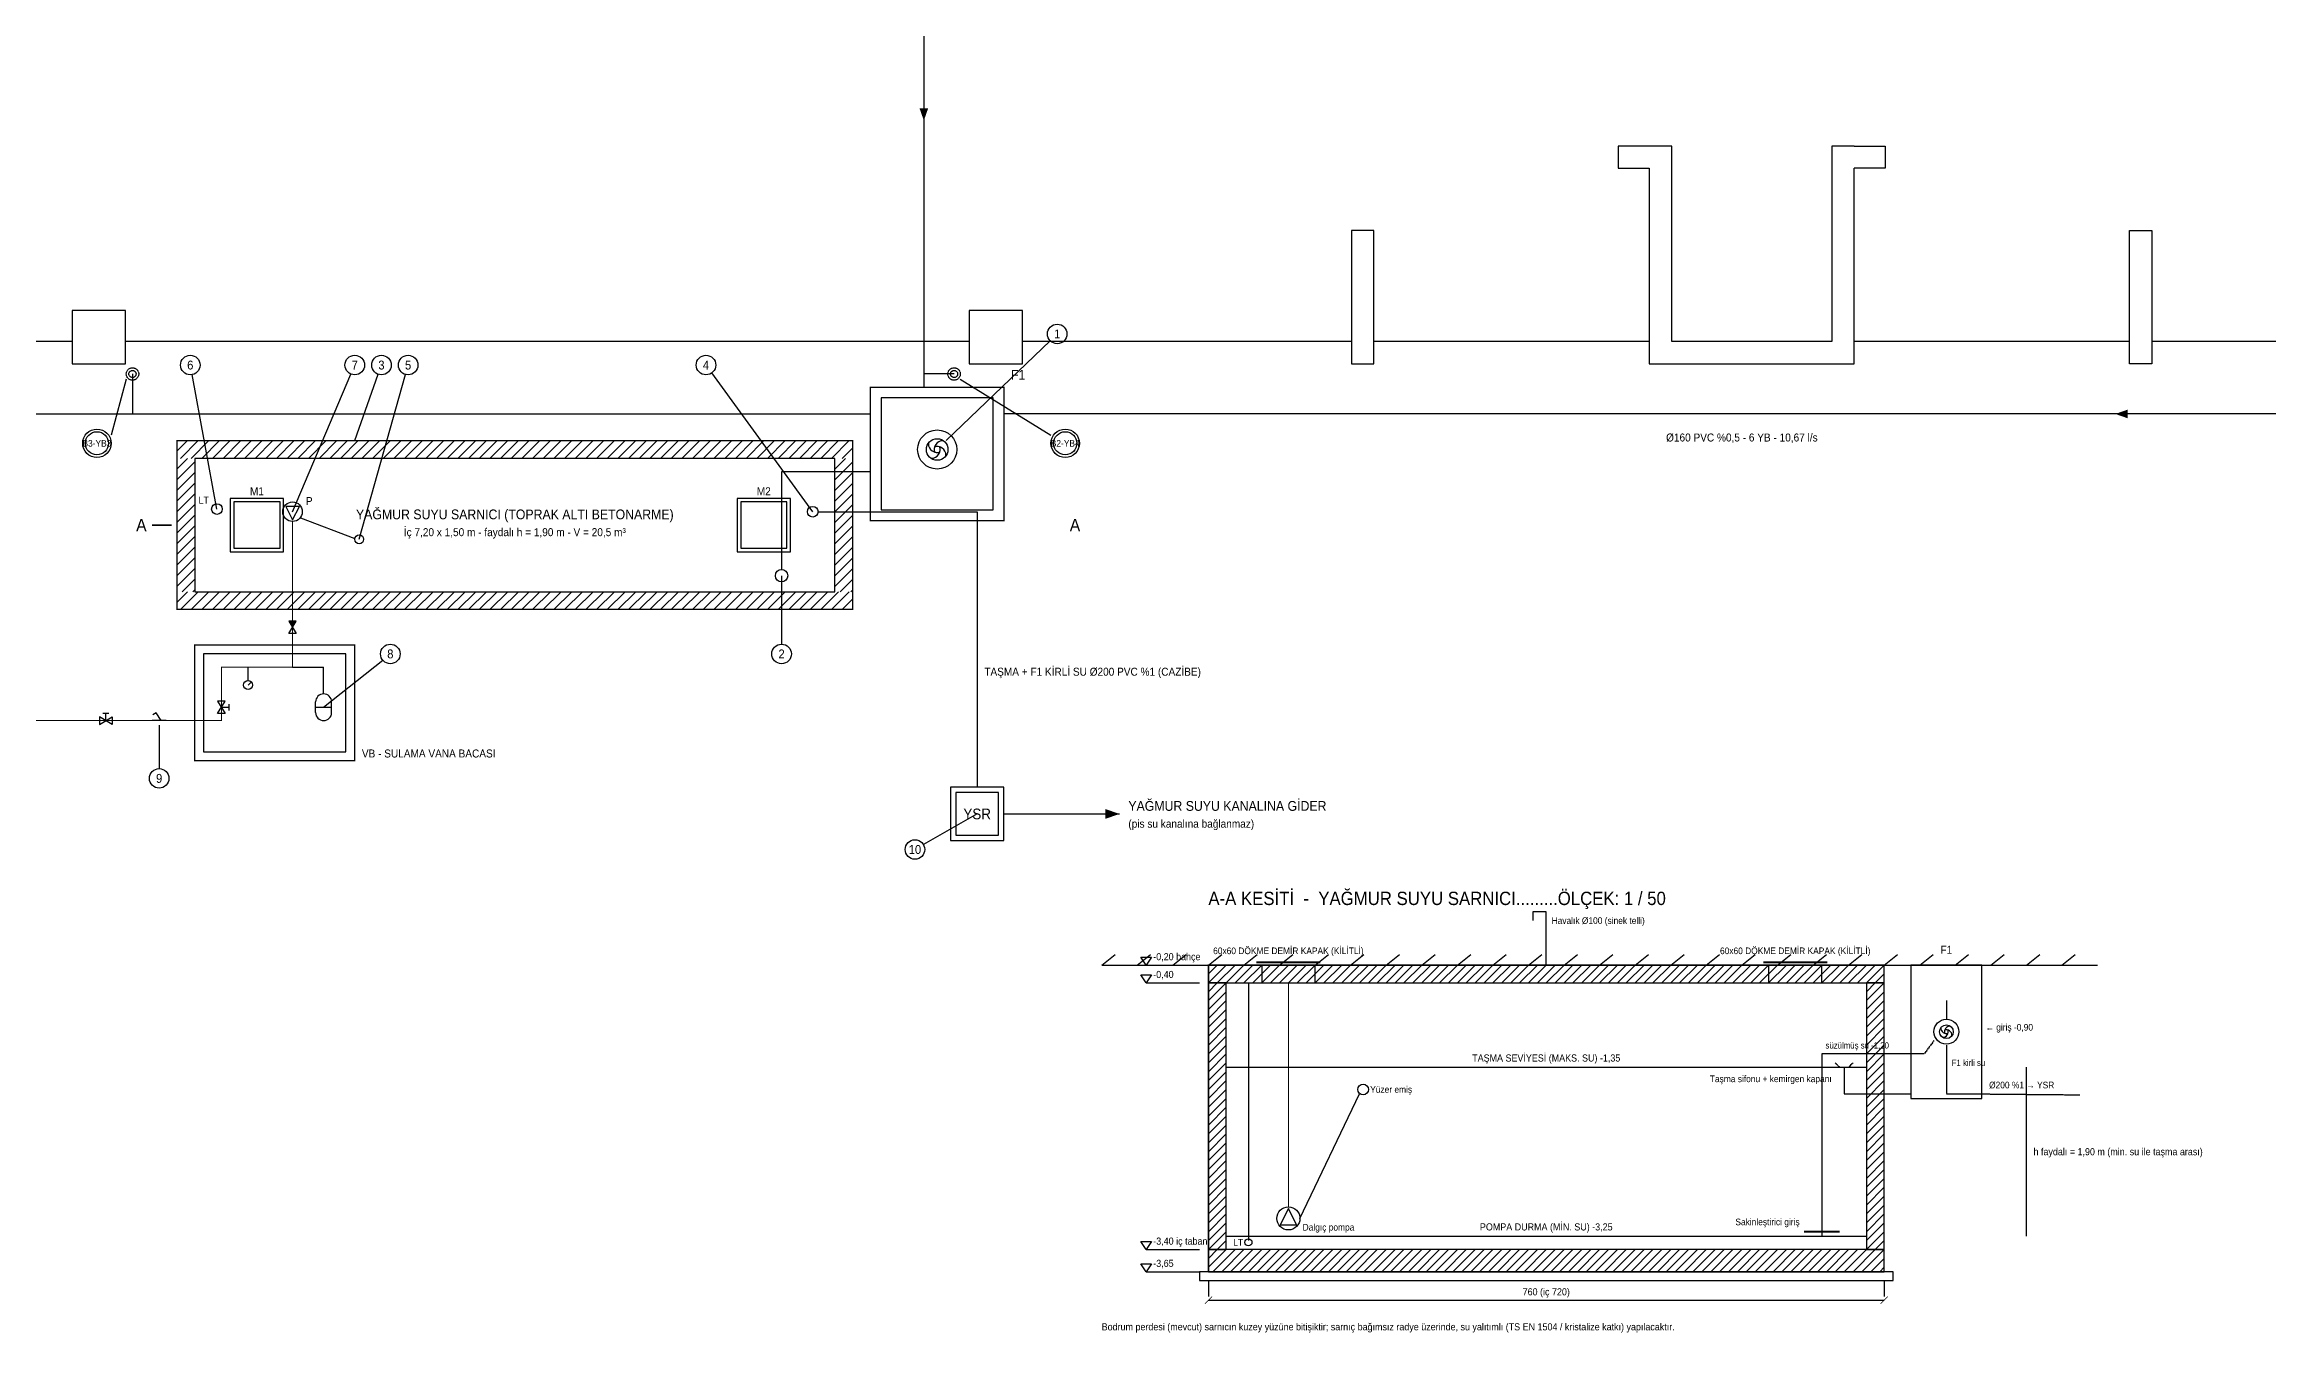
# Model space of a CAD drawing. Header units: centimetres. Extents: x 247949 to 357871, y -501485 to -497749.
# Drawn here: x 249691 to 252191, y -501343 to -499894 of the extents above; entities that cross this region are included whole.
import ezdxf
from ezdxf.enums import TextEntityAlignment as Align

# ---------------------------------------------------------------- set-up
doc = ezdxf.new("R2010")
doc.units = ezdxf.units.CM
doc.linetypes.add('DASHED', pattern=[1.524, 1.27, -0.254])
doc.linetypes.add('DASHED2', pattern=[0.762, 0.635, -0.127])
for name, color, linetype in [('MIM-KOLON-REFERANS', 8, 'Continuous'), ('MTY-ROGAR', 5, 'Continuous'), ('MTY-YAGMUR-BORUSU', 3, 'DASHED'), ('MTY-YAGMUR-BORUSU-CAP', 3, 'Continuous'), ('MTY-YAGMURSU-KOLON NO', 3, 'Continuous'), ('YS-CIHAZ', 135, 'Continuous'), ('YS-ELEKTRIK', 8, 'DASHED2'), ('YS-KOT', 7, 'Continuous'), ('YS-KULLANMA', 200, 'Continuous'), ('YS-SARNIC', 11, 'Continuous'), ('YS-SARNIC-TARAMA', 8, 'Continuous'), ('YS-TASMA', 34, 'DASHED'), ('YS-TOPRAK', 8, 'Continuous'), ('YS-VANA', 1, 'Continuous'), ('YS-YAZI', 7, 'Continuous')]:
    doc.layers.add(name, color=color, linetype=linetype)
doc.styles.add('ROTAS-ARIAL', font='arial.ttf')

msp = doc.modelspace()

# ---------------------------------------------------------------- linework, layer by layer
at = {"layer": 'MIM-KOLON-REFERANS'}
for points in [[(251495.9, -500008.6), (251461, -500008.6), (251461, -500033.6), (251495.9, -500033.6)], [(251726.1, -500008.6), (251701, -500008.6), (251701, -500228.4), (251521.1, -500228.4), (251521.1, -500008.6), (251495.9, -500008.6)], [(251726.1, -500008.6), (251761, -500008.6), (251761, -500033.6), (251726.1, -500033.6)], [(251495.9, -500033.6), (251495.9, -500228.4), (251495.9, -500228.4), (251495.9, -500253.6), (251726.1, -500253.6), (251726.1, -500228.4), (251726.1, -500228.4), (251726.1, -500033.6)], [(251161, -500103.6), (251161, -500253.6), (251186, -500253.6), (251186, -500103.6), (251161, -500103.6)], [(252061, -500103.6), (252061, -500253.6), (252036, -500253.6), (252036, -500103.6), (252061, -500103.6)], [(249722, -500193.6), (249722, -500253.6), (249782, -500253.6), (249782, -500193.6), (249722, -500193.6)], [(250731.1, -500193.6), (250731.1, -500253.6), (250791.1, -500253.6), (250791.1, -500193.6), (250731.1, -500193.6)], [(249722, -500228.5), (249352.1, -500228.5)], [(250731.1, -500228.5), (249782, -500228.5)], [(251161, -500228.5), (250791.1, -500228.5)], [(251495.9, -500228.5), (251186, -500228.5)], [(252036, -500228.5), (251853.9, -500228.5), (251726.1, -500228.5)], [(252430.9, -500228.6), (252061, -500228.5)]]:
    msp.add_lwpolyline(points, dxfattribs=at)
at = {"layer": 'MTY-ROGAR'}
for points in [[(250710, -500790), (250770, -500790), (250770, -500730), (250710, -500730)], [(250716, -500784), (250764, -500784), (250764, -500736), (250716, -500736)]]:
    msp.add_lwpolyline(points, close=True, dxfattribs=at)
at = {"layer": 'MTY-YAGMUR-BORUSU'}
for p, q in [((250680, -499900), (250680, -499980)), ((249790, -500265), (249790, -500310)), ((250714, -500265), (250680, -500265)), ((252100, -500310), (252020, -500310)), ((250620, -500375), (250520, -500375)), ((250520, -500375), (250520, -500485)), ((251830, -500970), (251830, -500991)), ((251805, -501030), (251690, -501030)), ((251690, -501030), (251690, -501235)), ((251816, -501015), (251805, -501030))]:
    msp.add_line(p, q, dxfattribs=at)
at = {"layer": 'MTY-YAGMUR-BORUSU', "ltscale": 0.6}
for points in [[(248005, -499065), (248005, -499010), (250680, -499010), (250680, -500280)], [(248005, -500265), (248005, -500310), (250620, -500310)], [(254859, -500265), (254859, -500310), (250770, -500310)]]:
    msp.add_lwpolyline(points, dxfattribs=at)
at = {"layer": 'MTY-YAGMUR-BORUSU'}
for centre, radius in [((249790, -500265), 7), ((250714, -500265), 7), ((249790, -500265), 4), ((250714, -500265), 4)]:
    msp.add_circle(centre, radius, dxfattribs=at)
for points in [[(250680, -499980), (250675.1, -499966), (250684.9, -499966)], [(252020, -500310), (252034, -500305.1), (252034, -500314.9)]]:
    msp.add_solid(points, dxfattribs=at)
at = {"layer": 'MTY-YAGMURSU-KOLON NO'}
for p, q in [((249783, -500271), (249766, -500334)), ((250721, -500271), (250823, -500334))]:
    msp.add_line(p, q, dxfattribs=at)
for centre, radius in [((249750, -500343), 16), ((249750, -500343), 13), ((250839, -500343), 16), ((250839, -500343), 13)]:
    msp.add_circle(centre, radius, dxfattribs=at)
at = {"layer": 'YS-CIHAZ'}
for p, q in [((249920, -500615), (249923, -500612)), ((249828, -500655), (249812, -500655)), ((249996, -500640), (250014, -500640))]:
    msp.add_line(p, q, dxfattribs=at)
for points in [[(249962.3, -500414), (249970, -500429.3), (249977.7, -500414)], [(251099.1, -501222.2), (251090, -501204), (251080.9, -501222.2)]]:
    msp.add_lwpolyline(points, close=True, dxfattribs=at)
for points in [[(249822.4, -500655), (249816.8, -500646.2), (249812.8, -500648.6)], [(249996, -500646), (249996, -500634)], [(250014, -500646), (250014, -500634)], [(251380, -500930), (251380, -500870), (251365, -500870), (251365, -500880)]]:
    msp.add_lwpolyline(points, dxfattribs=at)
at = {"layer": 'YS-CIHAZ', "const_width": 2}
msp.add_lwpolyline([(251670, -501230), (251710, -501230)], dxfattribs=at)
at = {"layer": 'YS-CIHAZ'}
for centre, radius in [((250695, -500350), 22), ((250695, -500350), 12.1), ((249885, -500417), 6), ((249970, -500420), 11), ((250555, -500420), 6), ((250045, -500451), 5), ((250520, -500492), 7), ((249920, -500615), 5), ((251830, -501005), 14), ((251830, -501005), 7.7), ((251174, -501070), 6), ((251090, -501215), 13), ((251045, -501242), 4)]:
    msp.add_circle(centre, radius, dxfattribs=at)
for centre, radius, start, end in [((250695, -500343.4), 9.9, 180, 290), ((250688.4, -500350), 9.9, 270, 380), ((250695, -500356.6), 9.9, 360, 470), ((250701.6, -500350), 9.9, 90, 200), ((250005, -500634), 9, 0, 180), ((250005, -500646), 9, 180, 360), ((251830, -501000.8), 6.3, 180, 290), ((251825.8, -501005), 6.3, 270, 380), ((251830, -501009.2), 6.3, 360, 470), ((251834.2, -501005), 6.3, 90, 200)]:
    msp.add_arc(centre, radius, start, end, dxfattribs=at)
at = {"layer": 'YS-ELEKTRIK'}
msp.add_line((251045, -500950), (251045, -501240), dxfattribs=at)
at = {"layer": 'YS-KOT'}
for p, q in [((250930, -500930), (250990, -500930)), ((250930, -500950), (250990, -500950)), ((251920, -501235), (251920, -501045)), ((250930, -501250), (250990, -501250)), ((250930, -501275), (250990, -501275)), ((251000, -501285), (251000, -501303)), ((251000, -501307), (251760, -501307)), ((251760, -501285), (251760, -501303))]:
    msp.add_line(p, q, dxfattribs=at)
for points in [[(250930, -500930), (250924, -500921), (250936, -500921), (250930, -500930)], [(250930, -500950), (250924, -500941), (250936, -500941), (250930, -500950)], [(250930, -501250), (250924, -501241), (250936, -501241), (250930, -501250)], [(250930, -501275), (250924, -501266), (250936, -501266), (250930, -501275)]]:
    msp.add_lwpolyline(points, close=True, dxfattribs=at)
at = {"layer": 'YS-KOT', "const_width": 0.8}
for points in [[(250996, -501311), (251004, -501303)], [(251756, -501311), (251764, -501303)]]:
    msp.add_lwpolyline(points, dxfattribs=at)
at = {"layer": 'YS-KULLANMA'}
for p, q in [((249920, -500610), (249920, -500595)), ((249970, -500595), (250005, -500595)), ((250005, -500625), (250005, -500595))]:
    msp.add_line(p, q, dxfattribs=at)
at = {"layer": 'YS-KULLANMA', "const_width": 1.2}
for points in [[(249970, -500431), (249970, -500595), (249890, -500595), (249890, -500655), (249600, -500655)], [(251090, -501202), (251090, -500950)]]:
    msp.add_lwpolyline(points, dxfattribs=at)
at = {"layer": 'YS-KULLANMA'}
for points in [[(249979, -500427), (250040, -500450)], [(251103, -501215), (251170, -501075)]]:
    msp.add_lwpolyline(points, dxfattribs=at)
at = {"layer": 'YS-SARNIC', "const_width": 1.5}
for points in [[(250620, -500430), (250770, -500430), (250770, -500280), (250620, -500280)], [(249840, -500530), (250600, -500530), (250600, -500340), (249840, -500340)], [(249860, -500700), (250040, -500700), (250040, -500570), (249860, -500570)], [(251000, -501275), (251760, -501275), (251760, -500930), (251000, -500930)]]:
    msp.add_lwpolyline(points, close=True, dxfattribs=at)
at = {"layer": 'YS-SARNIC'}
for points in [[(250632, -500418), (250758, -500418), (250758, -500292), (250632, -500292)], [(249860, -500510), (250580, -500510), (250580, -500360), (249860, -500360)], [(249900, -500465), (249960, -500465), (249960, -500405), (249900, -500405)], [(250470, -500465), (250530, -500465), (250530, -500405), (250470, -500405)], [(249904, -500461), (249956, -500461), (249956, -500409), (249904, -500409)], [(250474, -500461), (250526, -500461), (250526, -500409), (250474, -500409)], [(249870, -500690), (250030, -500690), (250030, -500580), (249870, -500580)], [(251000, -500950), (251760, -500950), (251760, -500930), (251000, -500930)], [(251060, -500950), (251120, -500950), (251120, -500930), (251060, -500930)], [(251630, -500950), (251690, -500950), (251690, -500930), (251630, -500930)], [(251790, -501080), (251870, -501080), (251870, -500930), (251790, -500930)], [(251000, -501250), (251020, -501250), (251020, -500950), (251000, -500950)], [(251740, -501250), (251760, -501250), (251760, -500950), (251740, -500950)], [(251000, -501275), (251760, -501275), (251760, -501250), (251000, -501250)], [(250990, -501285), (251770, -501285), (251770, -501275), (250990, -501275)]]:
    msp.add_lwpolyline(points, close=True, dxfattribs=at)
at = {"layer": 'YS-SARNIC', "const_width": 2}
for points in [[(251054, -500927), (251126, -500927)], [(251624, -500927), (251696, -500927)]]:
    msp.add_lwpolyline(points, dxfattribs=at)
at = {"layer": 'YS-SARNIC-TARAMA'}
for p, q in [((249840, -500352), (249852, -500340)), ((249844, -500360), (249864, -500340)), ((249856, -500360), (249876, -500340)), ((249868, -500360), (249888, -500340)), ((249880, -500360), (249900, -500340)), ((249892, -500360), (249912, -500340)), ((249904, -500360), (249924, -500340)), ((249916, -500360), (249936, -500340)), ((249928, -500360), (249948, -500340)), ((249940, -500360), (249960, -500340)), ((249952, -500360), (249972, -500340)), ((249964, -500360), (249984, -500340)), ((249976, -500360), (249996, -500340)), ((249988, -500360), (250008, -500340)), ((250000, -500360), (250020, -500340)), ((250012, -500360), (250032, -500340)), ((250024, -500360), (250044, -500340)), ((250036, -500360), (250056, -500340)), ((250048, -500360), (250068, -500340)), ((250060, -500360), (250080, -500340)), ((250072, -500360), (250092, -500340)), ((250084, -500360), (250104, -500340)), ((250096, -500360), (250116, -500340)), ((250108, -500360), (250128, -500340)), ((250120, -500360), (250140, -500340)), ((250132, -500360), (250152, -500340)), ((250144, -500360), (250164, -500340)), ((250156, -500360), (250176, -500340)), ((250168, -500360), (250188, -500340)), ((250180, -500360), (250200, -500340)), ((250192, -500360), (250212, -500340)), ((250204, -500360), (250224, -500340)), ((250216, -500360), (250236, -500340)), ((250228, -500360), (250248, -500340)), ((250240, -500360), (250260, -500340)), ((250252, -500360), (250272, -500340)), ((250264, -500360), (250284, -500340)), ((250276, -500360), (250296, -500340)), ((250288, -500360), (250308, -500340)), ((250300, -500360), (250320, -500340)), ((250312, -500360), (250332, -500340)), ((250324, -500360), (250344, -500340)), ((250336, -500360), (250356, -500340)), ((250348, -500360), (250368, -500340)), ((250360, -500360), (250380, -500340)), ((250372, -500360), (250392, -500340)), ((250384, -500360), (250404, -500340)), ((250396, -500360), (250416, -500340)), ((250408, -500360), (250428, -500340)), ((250420, -500360), (250440, -500340)), ((250432, -500360), (250452, -500340)), ((250444, -500360), (250464, -500340)), ((250456, -500360), (250476, -500340)), ((250468, -500360), (250488, -500340)), ((250480, -500360), (250500, -500340)), ((250492, -500360), (250512, -500340)), ((250504, -500360), (250524, -500340)), ((250516, -500360), (250536, -500340)), ((250528, -500360), (250548, -500340)), ((250540, -500360), (250560, -500340)), ((250552, -500360), (250572, -500340)), ((250564, -500360), (250584, -500340)), ((250576, -500360), (250596, -500340)), ((250588, -500360), (250600, -500348)), ((249840, -500372), (249852, -500360)), ((249840, -500384), (249860, -500364)), ((249840, -500396), (249860, -500376)), ((250580, -500372), (250592, -500360)), ((250580, -500384), (250600, -500364)), ((250580, -500396), (250600, -500376)), ((249840, -500408), (249860, -500388)), ((249840, -500420), (249860, -500400)), ((250580, -500408), (250600, -500388)), ((250580, -500420), (250600, -500400)), ((249840, -500432), (249860, -500412)), ((249840, -500444), (249860, -500424)), ((250580, -500432), (250600, -500412)), ((250580, -500444), (250600, -500424)), ((249840, -500456), (249860, -500436)), ((249840, -500468), (249860, -500448)), ((250580, -500456), (250600, -500436)), ((250580, -500468), (250600, -500448)), ((249840, -500480), (249860, -500460)), ((249840, -500492), (249860, -500472)), ((250580, -500480), (250600, -500460)), ((250580, -500492), (250600, -500472)), ((249840, -500504), (249860, -500484)), ((249846, -500510), (249860, -500496)), ((249858, -500510), (249860, -500508)), ((250580, -500504), (250600, -500484)), ((250586, -500510), (250600, -500496)), ((250598, -500510), (250600, -500508)), ((249840, -500522), (249852, -500510)), ((249844, -500530), (249864, -500510)), ((249856, -500530), (249876, -500510)), ((249868, -500530), (249888, -500510)), ((249880, -500530), (249900, -500510)), ((249892, -500530), (249912, -500510)), ((249904, -500530), (249924, -500510)), ((249916, -500530), (249936, -500510)), ((249928, -500530), (249948, -500510)), ((249940, -500530), (249960, -500510)), ((249952, -500530), (249972, -500510)), ((249964, -500530), (249984, -500510)), ((249976, -500530), (249996, -500510)), ((249988, -500530), (250008, -500510)), ((250000, -500530), (250020, -500510)), ((250012, -500530), (250032, -500510)), ((250024, -500530), (250044, -500510)), ((250036, -500530), (250056, -500510)), ((250048, -500530), (250068, -500510)), ((250060, -500530), (250080, -500510)), ((250072, -500530), (250092, -500510)), ((250084, -500530), (250104, -500510)), ((250096, -500530), (250116, -500510)), ((250108, -500530), (250128, -500510)), ((250120, -500530), (250140, -500510)), ((250132, -500530), (250152, -500510)), ((250144, -500530), (250164, -500510)), ((250156, -500530), (250176, -500510)), ((250168, -500530), (250188, -500510)), ((250180, -500530), (250200, -500510)), ((250192, -500530), (250212, -500510)), ((250204, -500530), (250224, -500510)), ((250216, -500530), (250236, -500510)), ((250228, -500530), (250248, -500510)), ((250240, -500530), (250260, -500510)), ((250252, -500530), (250272, -500510)), ((250264, -500530), (250284, -500510)), ((250276, -500530), (250296, -500510)), ((250288, -500530), (250308, -500510)), ((250300, -500530), (250320, -500510)), ((250312, -500530), (250332, -500510)), ((250324, -500530), (250344, -500510)), ((250336, -500530), (250356, -500510)), ((250348, -500530), (250368, -500510)), ((250360, -500530), (250380, -500510)), ((250372, -500530), (250392, -500510)), ((250384, -500530), (250404, -500510)), ((250396, -500530), (250416, -500510)), ((250408, -500530), (250428, -500510)), ((250420, -500530), (250440, -500510)), ((250432, -500530), (250452, -500510)), ((250444, -500530), (250464, -500510)), ((250456, -500530), (250476, -500510)), ((250468, -500530), (250488, -500510)), ((250480, -500530), (250500, -500510)), ((250492, -500530), (250512, -500510)), ((250504, -500530), (250524, -500510)), ((250516, -500530), (250536, -500510)), ((250528, -500530), (250548, -500510)), ((250540, -500530), (250560, -500510)), ((250552, -500530), (250572, -500510)), ((250564, -500530), (250584, -500510)), ((250576, -500530), (250596, -500510)), ((250588, -500530), (250600, -500518)), ((251000, -500940), (251010, -500930)), ((251000, -500950), (251020, -500930)), ((251010, -500950), (251030, -500930)), ((251020, -500950), (251040, -500930)), ((251030, -500950), (251050, -500930)), ((251040, -500950), (251060, -500930)), ((251050, -500950), (251070, -500930)), ((251060, -500950), (251080, -500930)), ((251070, -500950), (251090, -500930)), ((251080, -500950), (251100, -500930)), ((251090, -500950), (251110, -500930)), ((251100, -500950), (251120, -500930)), ((251110, -500950), (251130, -500930)), ((251120, -500950), (251140, -500930)), ((251130, -500950), (251150, -500930)), ((251140, -500950), (251160, -500930)), ((251150, -500950), (251170, -500930)), ((251160, -500950), (251180, -500930)), ((251170, -500950), (251190, -500930)), ((251180, -500950), (251200, -500930)), ((251190, -500950), (251210, -500930)), ((251200, -500950), (251220, -500930)), ((251210, -500950), (251230, -500930)), ((251220, -500950), (251240, -500930)), ((251230, -500950), (251250, -500930)), ((251240, -500950), (251260, -500930)), ((251250, -500950), (251270, -500930)), ((251260, -500950), (251280, -500930)), ((251270, -500950), (251290, -500930)), ((251280, -500950), (251300, -500930)), ((251290, -500950), (251310, -500930)), ((251300, -500950), (251320, -500930)), ((251310, -500950), (251330, -500930)), ((251320, -500950), (251340, -500930)), ((251330, -500950), (251350, -500930)), ((251340, -500950), (251360, -500930)), ((251350, -500950), (251370, -500930)), ((251360, -500950), (251380, -500930)), ((251370, -500950), (251390, -500930)), ((251380, -500950), (251400, -500930)), ((251390, -500950), (251410, -500930)), ((251400, -500950), (251420, -500930)), ((251410, -500950), (251430, -500930)), ((251420, -500950), (251440, -500930)), ((251430, -500950), (251450, -500930)), ((251440, -500950), (251460, -500930)), ((251450, -500950), (251470, -500930)), ((251460, -500950), (251480, -500930)), ((251470, -500950), (251490, -500930)), ((251480, -500950), (251500, -500930)), ((251490, -500950), (251510, -500930)), ((251500, -500950), (251520, -500930)), ((251510, -500950), (251530, -500930)), ((251520, -500950), (251540, -500930)), ((251530, -500950), (251550, -500930)), ((251540, -500950), (251560, -500930)), ((251550, -500950), (251570, -500930)), ((251560, -500950), (251580, -500930)), ((251570, -500950), (251590, -500930)), ((251580, -500950), (251600, -500930)), ((251590, -500950), (251610, -500930)), ((251600, -500950), (251620, -500930)), ((251610, -500950), (251630, -500930)), ((251620, -500950), (251640, -500930)), ((251630, -500950), (251650, -500930)), ((251640, -500950), (251660, -500930)), ((251650, -500950), (251670, -500930)), ((251660, -500950), (251680, -500930)), ((251670, -500950), (251690, -500930)), ((251680, -500950), (251700, -500930)), ((251690, -500950), (251710, -500930)), ((251700, -500950), (251720, -500930)), ((251710, -500950), (251730, -500930)), ((251720, -500950), (251740, -500930)), ((251730, -500950), (251750, -500930)), ((251740, -500950), (251760, -500930)), ((251000, -500960), (251010, -500950)), ((251000, -500970), (251020, -500950)), ((251740, -500960), (251750, -500950)), ((251740, -500970), (251760, -500950)), ((251750, -500950), (251760, -500940)), ((251000, -500980), (251020, -500960)), ((251000, -500990), (251020, -500970)), ((251000, -501000), (251020, -500980)), ((251740, -500980), (251760, -500960)), ((251740, -500990), (251760, -500970)), ((251740, -501000), (251760, -500980)), ((251000, -501010), (251020, -500990)), ((251000, -501020), (251020, -501000)), ((251740, -501010), (251760, -500990)), ((251740, -501020), (251760, -501000)), ((251000, -501030), (251020, -501010)), ((251000, -501040), (251020, -501020)), ((251000, -501050), (251020, -501030)), ((251740, -501030), (251760, -501010)), ((251740, -501040), (251760, -501020)), ((251740, -501050), (251760, -501030)), ((251000, -501060), (251020, -501040)), ((251000, -501070), (251020, -501050)), ((251740, -501060), (251760, -501040)), ((251740, -501070), (251760, -501050)), ((251000, -501080), (251020, -501060)), ((251000, -501090), (251020, -501070)), ((251000, -501100), (251020, -501080)), ((251740, -501080), (251760, -501060)), ((251740, -501090), (251760, -501070)), ((251740, -501100), (251760, -501080)), ((251000, -501110), (251020, -501090)), ((251000, -501120), (251020, -501100)), ((251740, -501110), (251760, -501090)), ((251740, -501120), (251760, -501100)), ((251000, -501130), (251020, -501110)), ((251000, -501140), (251020, -501120)), ((251000, -501150), (251020, -501130)), ((251740, -501130), (251760, -501110)), ((251740, -501140), (251760, -501120)), ((251740, -501150), (251760, -501130)), ((251000, -501160), (251020, -501140)), ((251000, -501170), (251020, -501150)), ((251740, -501160), (251760, -501140)), ((251740, -501170), (251760, -501150)), ((251000, -501180), (251020, -501160)), ((251000, -501190), (251020, -501170)), ((251000, -501200), (251020, -501180)), ((251740, -501180), (251760, -501160)), ((251740, -501190), (251760, -501170)), ((251740, -501200), (251760, -501180)), ((251000, -501210), (251020, -501190)), ((251000, -501220), (251020, -501200)), ((251740, -501210), (251760, -501190)), ((251740, -501220), (251760, -501200)), ((251000, -501230), (251020, -501210)), ((251000, -501240), (251020, -501220)), ((251000, -501250), (251020, -501230)), ((251740, -501230), (251760, -501210)), ((251740, -501240), (251760, -501220)), ((251740, -501250), (251760, -501230)), ((251000, -501260), (251010, -501250)), ((251000, -501270), (251020, -501250)), ((251005, -501275), (251030, -501250)), ((251010, -501250), (251020, -501240)), ((251015, -501275), (251040, -501250)), ((251025, -501275), (251050, -501250)), ((251035, -501275), (251060, -501250)), ((251045, -501275), (251070, -501250)), ((251055, -501275), (251080, -501250)), ((251065, -501275), (251090, -501250)), ((251075, -501275), (251100, -501250)), ((251085, -501275), (251110, -501250)), ((251095, -501275), (251120, -501250)), ((251105, -501275), (251130, -501250)), ((251115, -501275), (251140, -501250)), ((251125, -501275), (251150, -501250)), ((251135, -501275), (251160, -501250)), ((251145, -501275), (251170, -501250)), ((251155, -501275), (251180, -501250)), ((251165, -501275), (251190, -501250)), ((251175, -501275), (251200, -501250)), ((251185, -501275), (251210, -501250)), ((251195, -501275), (251220, -501250)), ((251205, -501275), (251230, -501250)), ((251215, -501275), (251240, -501250)), ((251225, -501275), (251250, -501250)), ((251235, -501275), (251260, -501250)), ((251245, -501275), (251270, -501250)), ((251255, -501275), (251280, -501250)), ((251265, -501275), (251290, -501250)), ((251275, -501275), (251300, -501250)), ((251285, -501275), (251310, -501250)), ((251295, -501275), (251320, -501250)), ((251305, -501275), (251330, -501250)), ((251315, -501275), (251340, -501250)), ((251325, -501275), (251350, -501250)), ((251335, -501275), (251360, -501250)), ((251345, -501275), (251370, -501250)), ((251355, -501275), (251380, -501250)), ((251365, -501275), (251390, -501250)), ((251375, -501275), (251400, -501250)), ((251385, -501275), (251410, -501250)), ((251395, -501275), (251420, -501250)), ((251405, -501275), (251430, -501250)), ((251415, -501275), (251440, -501250)), ((251425, -501275), (251450, -501250)), ((251435, -501275), (251460, -501250)), ((251445, -501275), (251470, -501250)), ((251455, -501275), (251480, -501250)), ((251465, -501275), (251490, -501250)), ((251475, -501275), (251500, -501250)), ((251485, -501275), (251510, -501250)), ((251495, -501275), (251520, -501250)), ((251505, -501275), (251530, -501250)), ((251515, -501275), (251540, -501250)), ((251525, -501275), (251550, -501250)), ((251535, -501275), (251560, -501250)), ((251545, -501275), (251570, -501250)), ((251555, -501275), (251580, -501250)), ((251565, -501275), (251590, -501250)), ((251575, -501275), (251600, -501250)), ((251585, -501275), (251610, -501250)), ((251595, -501275), (251620, -501250)), ((251605, -501275), (251630, -501250)), ((251615, -501275), (251640, -501250)), ((251625, -501275), (251650, -501250)), ((251635, -501275), (251660, -501250)), ((251645, -501275), (251670, -501250)), ((251655, -501275), (251680, -501250)), ((251665, -501275), (251690, -501250)), ((251675, -501275), (251700, -501250)), ((251685, -501275), (251710, -501250)), ((251695, -501275), (251720, -501250)), ((251705, -501275), (251730, -501250)), ((251715, -501275), (251740, -501250)), ((251725, -501275), (251750, -501250)), ((251735, -501275), (251760, -501250)), ((251750, -501250), (251760, -501240)), ((251745, -501275), (251760, -501260)), ((251755, -501275), (251760, -501270))]:
    msp.add_line(p, q, dxfattribs=at)
at = {"layer": 'YS-TASMA'}
msp.add_line((250770, -500760), (250900, -500760), dxfattribs=at)
at = {"layer": 'YS-TASMA', "ltscale": 0.6}
for points in [[(250561, -500420), (250740, -500420)], [(250740, -500420), (250740, -500730)]]:
    msp.add_lwpolyline(points, dxfattribs=at)
at = {"layer": 'YS-TASMA'}
for points in [[(251830, -501020), (251830, -501075), (251870, -501075), (251980, -501076)], [(251705, -501040), (251710, -501045), (251720, -501045), (251725, -501040)], [(251715, -501045), (251715, -501075), (251790, -501075)]]:
    msp.add_lwpolyline(points, dxfattribs=at)
at = {"layer": 'YS-TASMA', "ltscale": 0.4}
for points in [[(251020, -501045), (251740, -501045)], [(251020, -501235), (251740, -501235)]]:
    msp.add_lwpolyline(points, dxfattribs=at)
at = {"layer": 'YS-TASMA'}
msp.add_solid([(250900, -500760), (250884, -500765.6), (250884, -500754.4)], dxfattribs=at)
at = {"layer": 'YS-TOPRAK'}
for p, q in [((250880, -500930), (250895, -500918)), ((250880, -500930), (252000, -500930)), ((250920, -500930), (250935, -500918)), ((250960, -500930), (250975, -500918)), ((251000, -500930), (251015, -500918)), ((251040, -500930), (251055, -500918)), ((251080, -500930), (251095, -500918)), ((251120, -500930), (251135, -500918)), ((251160, -500930), (251175, -500918)), ((251200, -500930), (251215, -500918)), ((251240, -500930), (251255, -500918)), ((251280, -500930), (251295, -500918)), ((251320, -500930), (251335, -500918)), ((251360, -500930), (251375, -500918)), ((251400, -500930), (251415, -500918)), ((251440, -500930), (251455, -500918)), ((251480, -500930), (251495, -500918)), ((251520, -500930), (251535, -500918)), ((251560, -500930), (251575, -500918)), ((251600, -500930), (251615, -500918)), ((251640, -500930), (251655, -500918)), ((251680, -500930), (251695, -500918)), ((251720, -500930), (251735, -500918)), ((251760, -500930), (251775, -500918)), ((251800, -500930), (251815, -500918)), ((251840, -500930), (251855, -500918)), ((251880, -500930), (251895, -500918)), ((251920, -500930), (251935, -500918)), ((251960, -500930), (251975, -500918))]:
    msp.add_line(p, q, dxfattribs=at)
at = {"layer": 'YS-VANA'}
for p, q in [((249756.5, -500646.6), (249763.5, -500646.6)), ((249760, -500655), (249760, -500646.6)), ((249890, -500640), (249898.4, -500640)), ((249898.4, -500636.5), (249898.4, -500643.5))]:
    msp.add_line(p, q, dxfattribs=at)
for points in [[(249965.8, -500543), (249974.2, -500557), (249965.8, -500557), (249974.2, -500543)], [(249885.8, -500633), (249894.2, -500647), (249885.8, -500647), (249894.2, -500633)], [(249753, -500659.2), (249767, -500650.8), (249767, -500659.2), (249753, -500650.8)]]:
    msp.add_lwpolyline(points, close=True, dxfattribs=at)
msp.add_solid([(249965.8, -500543), (249970, -500550), (249974.2, -500543)], dxfattribs=at)
at = {"layer": 'YS-YAZI'}
for p, q in [((250705, -500340), (250822.1, -500227.6)), ((249885, -500417), (249857, -500265.8)), ((249970, -500420), (250035.7, -500265.1)), ((250040, -500340), (250066.3, -500265.4)), ((250045, -500451), (250097, -500265.6)), ((250555, -500420), (250441.5, -500263.9)), ((250520, -500492), (250520, -500569)), ((250005, -500640), (250071.4, -500586.9)), ((249820, -500660), (249820, -500709)), ((250740, -500760), (250679.6, -500794.5))]:
    msp.add_line(p, q, dxfattribs=at)
at = {"layer": 'YS-YAZI', "const_width": 2}
msp.add_lwpolyline([(249812, -500435), (249834, -500435)], dxfattribs=at)
at = {"layer": 'YS-YAZI'}
for centre in [(250830, -500220), (249855, -500255), (250040, -500255), (250070, -500255), (250100, -500255), (250435, -500255), (250080, -500580), (250520, -500580), (249820, -500720), (250670, -500800)]:
    msp.add_circle(centre, 11, dxfattribs=at)

# ---------------------------------------------------------------- texts
at = {"layer": 'MTY-ROGAR', "style": 'ROTAS-ARIAL', "width": 0.9}
msp.add_text('YSR', height=12, dxfattribs=at).set_placement((250740, -500760), align=Align.MIDDLE_CENTER)
at = {"layer": 'MTY-YAGMUR-BORUSU-CAP', "style": 'ROTAS-ARIAL', "width": 0.9}
msp.add_text('Ø160 PVC %0,5 - 6 YB - 10,67 l/s', height=9, dxfattribs=at).set_placement((251600, -500332), align=Align.TOP_CENTER)
at = {"layer": 'MTY-YAGMURSU-KOLON NO', "style": 'ROTAS-ARIAL', "width": 0.9}
for s, p in [('B3-YB3', (249750, -500343)), ('B2-YB4', (250839, -500343))]:
    msp.add_text(s, height=7.5, dxfattribs=at).set_placement(p, align=Align.MIDDLE_CENTER)
at = {"layer": 'YS-KOT', "style": 'ROTAS-ARIAL', "width": 0.9}
for s, p in [('-0,20 bahçe', (250938, -500927)), ('-0,40', (250938, -500947)), ('-3,40 iç taban', (250938, -501247)), ('-3,65', (250938, -501272))]:
    msp.add_text(s, height=8, dxfattribs=at).set_placement(p, align=Align.BOTTOM_LEFT)
msp.add_text('h faydalı = 1,90 m (min. su ile taşma arası)', height=8, dxfattribs=at).set_placement((251928, -501140), align=Align.MIDDLE_LEFT)
msp.add_text('760 (iç 720)', height=8, dxfattribs=at).set_placement((251380, -501304), align=Align.BOTTOM_CENTER)
at = {"layer": 'YS-YAZI', "style": 'ROTAS-ARIAL', "width": 0.9}
for s, height, p in [('1', 10, (250830, -500220)), ('6', 10, (249855, -500255)), ('7', 10, (250040, -500255)), ('3', 10, (250070, -500255)), ('5', 10, (250100, -500255)), ('4', 10, (250435, -500255)), ('M1', 9, (249930, -500397)), ('M2', 9, (250500, -500397)), ('A', 14, (249800, -500435)), ('YAĞMUR SUYU SARNICI (TOPRAK ALTI BETONARME)', 11, (250220, -500423)), ('A', 14, (250850, -500435)), ('İç 7,20 x 1,50 m - faydalı h = 1,90 m - V = 20,5 m³', 9, (250220, -500443)), ('8', 10, (250080, -500580)), ('2', 10, (250520, -500580)), ('9', 10, (249820, -500720)), ('10', 10, (250670, -500800))]:
    msp.add_text(s, height=height, dxfattribs=at).set_placement(p, align=Align.MIDDLE_CENTER)
for s, height, p in [('F1', 11, (250778, -500266)), ('P', 9, (249985, -500408)), ('TAŞMA + F1 KİRLİ SU Ø200 PVC %1 (CAZİBE)', 9, (250748, -500600)), ('VB - SULAMA VANA BACASI', 9, (250048, -500692)), ('YAĞMUR SUYU KANALINA GİDER', 11, (250910, -500751)), ('(pis su kanalına bağlanmaz)', 9, (250910, -500771)), ('A-A KESİTİ  -  YAĞMUR SUYU SARNICI.........ÖLÇEK: 1 / 50', 15, (251000, -500855)), ('Havalık Ø100 (sinek telli)', 7.5, (251386, -500880)), ('← giriş -0,90', 7.5, (251874, -501000)), ('F1 kirli su', 7, (251836, -501040)), ('Yüzer emiş', 7.5, (251182, -501070)), ('Dalgıç pompa', 7.5, (251106, -501225)), ('Bodrum perdesi (mevcut) sarnıcın kuzey yüzüne bitişiktir; sarnıç bağımsız radye üzerinde, su yalıtımlı (TS EN 1504 / kristalize katkı) yapılacaktır.', 8, (250880, -501337))]:
    msp.add_text(s, height=height, dxfattribs=at).set_placement(p, align=Align.MIDDLE_LEFT)
for s, height, p in [('LT', 8, (249876, -500407)), ('Taşma sifonu + kemirgen kapanı', 7.5, (251701, -501058)), ('LT', 7.5, (251039, -501242))]:
    msp.add_text(s, height=height, dxfattribs=at).set_placement(p, align=Align.MIDDLE_RIGHT)
for s, height, p in [('60x60 DÖKME DEMİR KAPAK (KİLİTLİ)', 7.5, (251090, -500920)), ('60x60 DÖKME DEMİR KAPAK (KİLİTLİ)', 7.5, (251660, -500920)), ('F1', 9, (251830, -500920)), ('TAŞMA SEVİYESİ (MAKS. SU) -1,35', 8, (251380, -501041)), ('POMPA DURMA (MİN. SU) -3,25', 8, (251380, -501231))]:
    msp.add_text(s, height=height, dxfattribs=at).set_placement(p, align=Align.BOTTOM_CENTER)
for s, height, p in [('süzülmüş su -1,20', 7, (251694, -501026)), ('Ø200 %1 → YSR', 7.5, (251878, -501071))]:
    msp.add_text(s, height=height, dxfattribs=at).set_placement(p, align=Align.BOTTOM_LEFT)
msp.add_text('Sakinleştirici giriş', height=7.5, dxfattribs=at).set_placement((251665, -501225), align=Align.BOTTOM_RIGHT)

doc.saveas('drawing.dxf')
